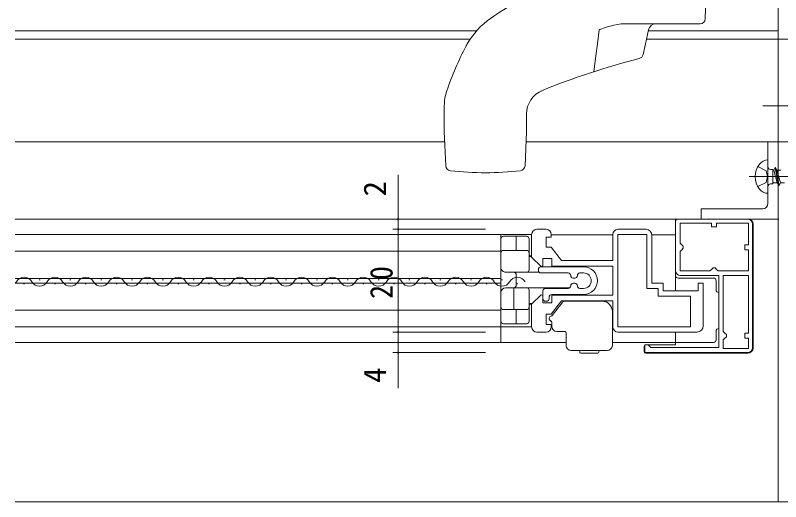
# Model space of a CAD drawing. Units: millimetres, scale not verified. Extents: x -594 to 539, y -420 to 386.
# Drawn here: x 159 to 308, y -238 to -143.3 of the extents above; entities that cross this region are included whole.
import ezdxf
from ezdxf.enums import TextEntityAlignment as Align

# ---------------------------------------------------------------- set-up
doc = ezdxf.new("R2010")
doc.units = ezdxf.units.MM
doc.header["$LTSCALE"] = 2
doc.linetypes.add('CHAIN2', pattern=[12, 9, -1, 1, -1])
doc.linetypes.add('DASHED3', pattern=[4, 3, -1])
for name, color, linetype, lineweight in [('0-3_YKK_11', 7, 'Continuous', 9), ('0-4_YKK_12', 2, 'Continuous', 9), ('0-5_YKK_13', 4, 'Continuous', 9), ('0-6_YKK_D', 6, 'Continuous', 9), ('0-7_YSS_K', 3, 'Continuous', 9)]:
    doc.layers.add(name, color=color, linetype=linetype, lineweight=lineweight)
doc.styles.add('ＭＳ ゴシック', font='')
doc.styles.get('ＭＳ ゴシック').set_extended_font_data('MS Gothic')

msp = doc.modelspace()

# ---------------------------------------------------------------- linework, layer by layer
at = {"layer": '0-3_YKK_11'}
for p, q in [((307.49, -133.865), (307.49, -147.965)), ((308.99, -147.965), (307.49, -147.965)), ((307.49, -147.965), (307.49, -167.965)), ((307.49, -147.965), (332.49, -147.965)), ((305.49, -167.965), (307.49, -167.965)), ((305.49, -179.965), (305.49, -167.965)), ((307.49, -167.965), (310.49, -167.965)), ((307.49, -167.965), (307.49, -181.465)), ((292.49, -180.965), (304.49, -180.965)), ((292.49, -182.965), (292.49, -180.965)), ((307.49, -181.465), (307.49, -182.965)), ((287.49, -182.965), (287.49, -192.965)), ((301.49, -182.965), (287.49, -182.965)), ((307.59, -182.965), (292.59, -182.965)), ((288.39, -183.765), (288.39, -187.665)), ((294.49, -183.765), (288.39, -183.765)), ((294.49, -184.465), (294.49, -183.765)), ((295.49, -184.465), (294.49, -184.465)), ((295.49, -183.765), (295.49, -184.465)), ((301.69, -183.765), (295.49, -183.765)), ((301.69, -187.965), (301.69, -183.765)), ((302.49, -207.965), (302.49, -183.965)), ((259.49, -190.389), (259.49, -185.965)), ((260.49, -184.965), (262.29, -184.965)), ((263.29, -185.965), (263.29, -186.465)), ((275.29, -191.065), (275.29, -185.965)), ((276.29, -184.965), (281.69, -184.965)), ((276.29, -203.965), (276.29, -185.965)), ((276.29, -185.965), (281.89, -185.965)), ((276.29, -203.965), (276.29, -185.965)), ((281.89, -185.965), (281.89, -196.465)), ((282.89, -186.165), (282.89, -195.465)), ((262.29, -186.465), (262.29, -188.465)), ((263.29, -186.465), (262.29, -186.465)), ((288.39, -187.665), (288.69, -187.965)), ((262.29, -188.465), (263.29, -188.465)), ((263.29, -188.465), (265.29, -191.065)), ((288.69, -188.965), (288.39, -189.265)), ((288.69, -187.965), (288.99, -188.265)), ((288.99, -188.665), (288.69, -188.965)), ((288.99, -188.265), (288.99, -188.665)), ((300.99, -187.965), (301.69, -187.965)), ((300.99, -188.965), (300.99, -187.965)), ((301.69, -188.965), (300.99, -188.965)), ((301.69, -193.065), (301.69, -188.965)), ((261.32, -192.219), (259.49, -190.389)), ((261.69, -190.665), (261.69, -192.065)), ((263.39, -190.665), (261.69, -190.665)), ((263.39, -192.165), (263.39, -190.665)), ((288.39, -189.265), (288.39, -193.065)), ((261.69, -192.065), (261.32, -192.219)), ((275.29, -192.165), (263.39, -192.165)), ((265.29, -191.065), (275.29, -191.065)), ((275.29, -197.765), (275.29, -192.165)), ((288.39, -193.065), (294.19, -193.065)), ((294.19, -193.065), (294.49, -192.765)), ((294.49, -192.765), (294.79, -192.465)), ((294.79, -192.465), (295.19, -192.465)), ((295.19, -192.465), (295.49, -192.765)), ((295.49, -192.765), (295.79, -193.065)), ((295.79, -193.065), (301.69, -193.065)), ((295.79, -193.065), (301.69, -193.065)), ((288.49, -193.965), (295.89, -193.965)), ((295.89, -193.965), (295.89, -207.965)), ((296.79, -193.965), (296.79, -204.865)), ((301.69, -193.965), (296.79, -193.965)), ((296.79, -193.965), (296.79, -204.865)), ((301.69, -205.165), (301.69, -193.965)), ((281.89, -196.465), (284.09, -196.465)), ((282.89, -195.465), (285.09, -195.465)), ((284.09, -196.465), (284.09, -197.965)), ((285.09, -195.465), (285.09, -196.965)), ((291.89, -195.465), (292.89, -195.465)), ((291.89, -196.965), (291.89, -195.465)), ((292.89, -195.465), (292.89, -203.765)), ((259.49, -199.541), (261.32, -197.711)), ((261.32, -197.711), (261.69, -197.864)), ((261.69, -197.864), (261.69, -199.265)), ((263.39, -197.765), (275.29, -197.765)), ((263.39, -199.265), (263.39, -197.765)), ((284.09, -197.965), (290.39, -197.965)), ((285.09, -196.965), (291.89, -196.965)), ((290.39, -197.965), (290.39, -203.965)), ((259.49, -203.965), (259.49, -199.541)), ((261.69, -199.265), (263.39, -199.265)), ((265.29, -198.865), (263.29, -201.465)), ((275.29, -198.865), (265.29, -198.865)), ((275.29, -203.965), (275.29, -198.865)), ((262.29, -201.465), (262.29, -203.465)), ((263.29, -201.465), (262.29, -201.465)), ((262.29, -203.465), (263.29, -203.465)), ((263.29, -203.465), (263.29, -203.965)), ((290.39, -203.965), (276.29, -203.965)), ((262.29, -204.965), (260.49, -204.965)), ((291.69, -204.965), (276.29, -204.965)), ((296.79, -204.865), (297.09, -205.165)), ((297.09, -205.165), (297.39, -205.465)), ((297.39, -205.465), (297.39, -205.865)), ((300.99, -205.165), (301.69, -205.165)), ((300.99, -206.165), (300.99, -205.165)), ((297.09, -206.165), (296.79, -206.465)), ((296.79, -206.465), (296.79, -208.165)), ((297.39, -205.865), (297.09, -206.165)), ((301.69, -206.165), (300.99, -206.165)), ((301.69, -208.165), (301.69, -206.165)), ((281.49, -207.465), (281.49, -208.965)), ((282.19, -207.465), (281.49, -207.465)), ((282.49, -207.765), (282.19, -207.465)), ((282.69, -207.965), (282.49, -207.765)), ((295.89, -207.965), (282.69, -207.965)), ((296.79, -208.165), (301.69, -208.165)), ((281.49, -208.965), (301.49, -208.965))]:
    msp.add_line(p, q, dxfattribs=at)
for centre, radius, start, end in [((304.49, -179.965), 1, 270, 0), ((301.49, -183.965), 1, 0, 89.99998), ((260.49, -185.965), 1, 90, 179.99998), ((262.29, -185.965), 1, 0, 89.99998), ((276.29, -185.965), 1, 90, 179.99998), ((281.69, -186.165), 1.2, 0, 89.99998), ((288.49, -192.965), 1, 180, 269.99998), ((260.49, -203.965), 1, 180, 269.99998), ((262.29, -203.965), 1, 270, 359.99998), ((276.29, -203.965), 1, 180, 269.99998), ((291.69, -203.765), 1.2, 270, 359.99998), ((301.49, -207.965), 1, 270, 359.99998)]:
    msp.add_arc(centre, radius, start, end, dxfattribs=at)
at = {"layer": '0-4_YKK_12'}
for p, q in [((158.99, -146.335), (248.775, -146.335)), ((282.216, -146.335), (307.49, -146.335)), ((158.99, -147.965), (247.521, -147.965)), ((281.89, -147.965), (307.79, -147.965)), ((158.99, -167.965), (242.578, -167.965)), ((258.403, -167.965), (307.787, -167.965)), ((287.907, -182.965), (158.99, -182.965)), ((272.519, -182.965), (272.523, -182.965)), ((274.688, -182.965), (276.99, -182.965)), ((259.399, -185.965), (158.99, -185.965)), ((253.49, -185.965), (253.49, -206.965)), ((275.291, -186.065), (263.29, -186.065)), ((287.507, -186.065), (282.867, -186.065)), ((253.49, -189.215), (158.99, -189.215)), ((287.49, -192.965), (287.49, -196.965)), ((253.49, -194.515), (158.99, -194.515)), ((163.605, -194.784), (163.805, -194.784)), ((169.605, -194.784), (169.805, -194.784)), ((175.605, -194.784), (175.805, -194.784)), ((181.605, -194.784), (181.805, -194.784)), ((187.605, -194.784), (187.805, -194.784)), ((193.605, -194.784), (193.805, -194.784)), ((199.605, -194.784), (199.805, -194.784)), ((205.605, -194.784), (205.805, -194.784)), ((211.605, -194.784), (211.805, -194.784)), ((217.605, -194.784), (217.805, -194.784)), ((223.605, -194.784), (223.805, -194.784)), ((229.605, -194.784), (229.805, -194.784)), ((235.605, -194.784), (235.805, -194.784)), ((241.605, -194.784), (241.805, -194.784)), ((247.605, -194.784), (247.805, -194.784)), ((253.605, -194.784), (253.805, -194.784)), ((253.49, -195.415), (158.99, -195.415)), ((160.605, -195.544), (160.805, -195.544)), ((166.605, -195.544), (166.805, -195.544)), ((172.605, -195.544), (172.805, -195.544)), ((178.605, -195.544), (178.805, -195.544)), ((184.605, -195.544), (184.805, -195.544)), ((190.605, -195.544), (190.805, -195.544)), ((196.605, -195.544), (196.805, -195.544)), ((202.605, -195.544), (202.805, -195.544)), ((208.605, -195.544), (208.805, -195.544)), ((214.605, -195.544), (214.805, -195.544)), ((220.605, -195.544), (220.805, -195.544)), ((226.605, -195.544), (226.805, -195.544)), ((232.605, -195.544), (232.805, -195.544)), ((238.605, -195.544), (238.805, -195.544)), ((244.605, -195.544), (244.805, -195.544)), ((250.605, -195.544), (250.805, -195.544)), ((256.605, -195.544), (256.805, -195.544)), ((253.49, -200.715), (158.99, -200.715)), ((259.39, -203.965), (158.99, -203.965)), ((287.49, -205.098), (287.49, -207.465)), ((266.093, -206.965), (158.99, -206.965)), ((275.192, -206.965), (287.49, -206.965))]:
    msp.add_line(p, q, dxfattribs=at)
for centre, start, end in [((160.705, -196.003), 29.20253, 150.79745), ((166.705, -196.003), 29.20253, 150.79745), ((172.705, -196.003), 29.20253, 150.79745), ((178.705, -196.003), 29.20253, 150.79745), ((184.705, -196.003), 29.20253, 150.79745), ((190.705, -196.003), 29.20253, 150.79745), ((196.705, -196.003), 29.20253, 150.79745), ((202.705, -196.003), 29.20253, 150.79745), ((208.705, -196.003), 29.20253, 150.79745), ((214.705, -196.003), 29.20253, 150.79745), ((220.705, -196.003), 29.20253, 150.79745), ((226.705, -196.003), 29.20253, 150.79745), ((232.705, -196.003), 29.20253, 150.79745), ((238.705, -196.003), 29.20253, 150.79745), ((244.705, -196.003), 29.20253, 150.79745), ((250.705, -196.003), 29.20253, 150.79745), ((256.705, -196.003), 29.20253, 150.79745), ((157.705, -194.326), 318.42329, 330.79745), ((163.705, -194.326), 209.20253, 330.79745), ((169.705, -194.326), 209.20253, 330.79745), ((175.705, -194.326), 209.20253, 330.79745), ((181.705, -194.326), 209.20253, 330.79745), ((187.705, -194.326), 209.20253, 330.79745), ((193.705, -194.326), 209.20253, 330.79745), ((199.705, -194.326), 209.20253, 330.79745), ((205.705, -194.326), 209.20253, 330.79745), ((211.705, -194.326), 209.20253, 330.79745), ((217.705, -194.326), 209.20253, 330.79745), ((223.705, -194.326), 209.20253, 330.79745), ((229.705, -194.326), 209.20253, 330.79745), ((235.705, -194.326), 209.20253, 330.79745), ((241.705, -194.326), 209.20253, 330.79745), ((247.705, -194.326), 209.20253, 330.79745), ((253.705, -194.326), 209.20253, 330.79745)]:
    msp.add_arc(centre, 1.718, start, end, dxfattribs=at)
at = {"layer": '0-5_YKK_13'}
for p, q in [((293.454, -139), (293.279, -144)), ((273.173, -145.937), (272.974, -146.013)), ((273.488, -145.823), (273.173, -145.937)), ((273.981, -145.654), (273.488, -145.823)), ((274.743, -145.421), (273.981, -145.654)), ((275.461, -145.236), (274.743, -145.421)), ((276.185, -145.092), (275.461, -145.236)), ((276.906, -144.999), (276.185, -145.092)), ((277.627, -144.965), (276.906, -144.999)), ((292.28, -144.965), (277.627, -144.965)), ((272.657, -146.176), (272.306, -148.865)), ((272.66, -146.166), (272.657, -146.176)), ((272.667, -146.157), (272.66, -146.166)), ((272.693, -146.137), (272.667, -146.157)), ((272.723, -146.12), (272.693, -146.137)), ((272.772, -146.096), (272.723, -146.12)), ((272.85, -146.063), (272.772, -146.096)), ((272.974, -146.013), (272.85, -146.063)), ((282.231, -146.143), (281.632, -148.865)), ((272.306, -148.865), (272.243, -149.353)), ((281.632, -148.865), (281.17, -150.963)), ((272.243, -149.353), (271.863, -152.159)), ((271.863, -152.159), (271.568, -154.301)), ((242.49, -165.965), (242.49, -160.934)), ((258.49, -165.965), (258.49, -162.561)), ((242.781, -172.622), (242.49, -165.965)), ((258.49, -165.965), (258.2, -172.622)), ((305.49, -171.465), (305.49, -177.965)), ((305.49, -176.115), (305.49, -173.315)), ((305.49, -173.315), (305.49, -176.115)), ((305.99, -173.315), (306.426, -173.315)), ((306.426, -173.315), (306.426, -176.115)), ((306.426, -173.475), (306.595, -173.475)), ((306.86, -172.965), (306.595, -173.475)), ((306.595, -173.475), (307.295, -175.955)), ((306.86, -172.965), (307.56, -176.465)), ((306.86, -172.965), (306.96, -172.965)), ((306.96, -172.965), (307.66, -176.465)), ((306.96, -172.965), (307.226, -173.475)), ((307.226, -173.475), (307.995, -173.475)), ((307.226, -173.475), (307.926, -175.955)), ((306.426, -175.601), (306.526, -175.955)), ((305.99, -176.115), (306.442, -176.115)), ((306.442, -176.115), (306.526, -175.955)), ((307.295, -175.955), (306.526, -175.955)), ((307.56, -176.465), (307.295, -175.955)), ((308.695, -175.955), (307.926, -175.955)), ((301.59, -182.965), (287.99, -182.965)), ((287.49, -183.465), (287.49, -196.965)), ((302.59, -208.065), (302.59, -183.965)), ((253.49, -186.832), (253.49, -192.332)), ((253.49, -186.932), (253.49, -192.332)), ((258.49, -186.332), (253.99, -186.332)), ((256.49, -189.082), (256.49, -186.332)), ((258.99, -192.832), (258.99, -186.832)), ((258.49, -189.082), (253.99, -189.082)), ((258.99, -190.232), (259.493, -190.232)), ((260.95, -193.332), (254.49, -193.332)), ((260.79, -192.965), (260.79, -192.765)), ((261.29, -192.265), (269.59, -192.265)), ((266.59, -193.465), (261.29, -193.465)), ((262.023, -192.265), (269.59, -192.265)), ((269.59, -193.465), (268.89, -193.465)), ((256.49, -193.832), (256.49, -195.832)), ((267.89, -194.465), (267.59, -194.465)), ((294.89, -194.465), (287.99, -194.465)), ((295.39, -194.965), (295.39, -196.765)), ((254.49, -196.332), (266.93, -196.332)), ((255.99, -196.332), (255.99, -200.582)), ((262.19, -196.465), (266.59, -196.465)), ((267.59, -195.465), (267.89, -195.465)), ((268.89, -196.465), (269.59, -196.465)), ((253.49, -197.332), (253.49, -202.732)), ((253.49, -197.332), (253.49, -202.832)), ((258.99, -196.832), (258.99, -202.832)), ((261.69, -198.465), (261.69, -196.965)), ((269.59, -197.665), (263.39, -197.665)), ((258.99, -199.432), (259.603, -199.432)), ((262.39, -198.965), (262.19, -198.965)), ((262.89, -198.165), (262.89, -198.465)), ((265.358, -199.328), (263.47, -201.744)), ((273.192, -198.944), (266.146, -198.944)), ((258.49, -200.582), (253.99, -200.582)), ((256.49, -200.582), (256.49, -203.332)), ((256.49, -200.582), (256.49, -203.332)), ((275.192, -202.81), (275.192, -200.944)), ((258.49, -203.332), (253.99, -203.332)), ((263.386, -203.022), (263.392, -203.085)), ((263.392, -203.085), (263.392, -203.844)), ((275.192, -203.959), (275.192, -202.81)), ((275.192, -207.544), (275.192, -203.959)), ((264.392, -204.844), (265.892, -204.844)), ((266.193, -205.144), (266.193, -207.544)), ((287.49, -204.965), (287.49, -207.465)), ((295.39, -206.465), (295.39, -204.765)), ((294.89, -206.965), (287.49, -206.965)), ((267.193, -208.544), (274.192, -208.544)), ((281.39, -208.765), (281.39, -207.765)), ((281.69, -207.465), (287.49, -207.465)), ((268.839, -208.844), (268.839, -208.744)), ((272.546, -208.744), (272.546, -208.844)), ((281.69, -209.065), (301.59, -209.065))]:
    msp.add_line(p, q, dxfattribs=at)
at = {"layer": '0-5_YKK_13', "linetype": 'CHAIN2'}
for p, q in [((304.46, -160.965), (314.241, -160.965)), ((301.804, -174.715), (331.696, -174.715))]:
    msp.add_line(p, q, dxfattribs=at)
at = {"layer": '0-5_YKK_13', "linetype": 'DASHED3'}
for p, q in [((303.498, -172.765), (305.112, -173.57)), ((305.112, -173.57), (305.398, -174.715)), ((305.112, -175.86), (305.398, -174.715)), ((303.498, -176.665), (305.112, -175.86))]:
    msp.add_line(p, q, dxfattribs=at)
at = {"layer": '0-5_YKK_13'}
for points in [[(307.56, -176.465), (307.66, -176.465), (307.926, -175.955)], [(269.039, -209.044), (270.692, -209.044), (272.346, -209.044)]]:
    msp.add_lwpolyline(points, dxfattribs=at)
for centre, radius, start, end in [((288.39, -197.44), 65, 113.98265, 124.58649), ((260.008, -156.276), 15, 124.58649, 150.39049), ((292.28, -143.965), 1, 269.99998, 358), ((283.696, -146.465), 1.5, 90, 167.59258), ((260.008, -156.276), 15, 150.39049, 152.13547), ((299.79, -177.308), 60, 152.13547, 161.27295), ((317.9, -296.965), 150, 104.46039, 112.17894), ((280.194, -150.749), 1, 284.46039, 347.59258), ((251.49, -160.934), 9, 161.27295, 180), ((263.49, -162.561), 5, 112.03923, 180), ((243.78, -172.579), 1, 182.5, 263.41335), ((257.2, -172.579), 1, 276.58664, 357.5), ((306.99, -174.715), 4, 142.75221, 217.24777), ((305.478, -173.565), 2.1, 90, 142.75221), ((250.49, -114.465), 59.5, 263.41335, 276.58664), ((305.99, -172.815), 0.5, 180, 270), ((305.478, -175.865), 2.1, 217.24777, 270), ((305.99, -176.615), 0.5, 90, 180), ((287.99, -183.465), 0.5, 90, 180), ((301.59, -183.965), 1, 0, 90), ((253.99, -186.832), 0.5, 89.99998, 179.99998), ((258.49, -186.832), 0.5, 359.99998, 89.99998), ((253.99, -189.582), 0.5, 89.99998, 179.99998), ((258.49, -189.582), 0.5, 359.99998, 89.99998), ((259.49, -189.732), 0.5, 179.99998, 269.99998), ((254.49, -192.332), 1, 179.99998, 269.99998), ((255.99, -193.832), 0.5, 359.99998, 89.99998), ((258.49, -192.832), 0.5, 269.99998, 359.99998), ((261.29, -192.765), 0.5, 90, 180), ((261.29, -192.965), 0.5, 180, 270), ((266.59, -193.965), 0.5, 0, 90), ((268.89, -193.965), 0.5, 90, 180), ((269.59, -194.965), 2.7, 0, 90), ((269.59, -194.965), 1.5, 0, 90), ((267.59, -193.965), 0.5, 180, 270), ((267.89, -193.965), 0.5, 270, 0), ((269.59, -194.965), 1.5, 270, 0), ((269.59, -194.965), 2.7, 270, 0), ((287.99, -193.965), 0.5, 180, 270), ((294.89, -194.965), 0.5, 0, 90), ((254.49, -197.332), 1, 89.99998, 179.99998), ((255.99, -195.832), 0.5, 269.99998, 359.99998), ((258.49, -196.832), 0.5, 359.99998, 89.99998), ((262.19, -196.965), 0.5, 90, 180), ((266.59, -195.965), 0.5, 270, 0), ((267.59, -195.965), 0.5, 90, 180), ((267.89, -195.965), 0.5, 0, 90), ((268.89, -195.965), 0.5, 180, 270), ((263.39, -198.165), 0.5, 90, 180), ((295.89, -196.765), 0.5, 180, 270), ((259.49, -199.932), 0.5, 89.99998, 179.99998), ((262.19, -198.465), 0.5, 180, 270), ((262.39, -198.465), 0.5, 270, 0), ((266.146, -199.944), 1, 90, 141.99998), ((273.192, -200.944), 2, 0, 90), ((253.99, -200.082), 0.5, 179.99998, 269.99998), ((258.49, -200.082), 0.5, 269.99998, 359.99998), ((263.392, -202.344), 0.5, 101.44554, 247.97568), ((263.234, -201.56), 0.3, 281.44554, 322), ((253.99, -202.832), 0.5, 179.99998, 269.99998), ((258.49, -202.832), 0.5, 269.99998, 359.99998), ((263.093, -203.085), 0.3, 12.23344, 67.97568), ((264.392, -203.844), 1, 180, 270), ((265.892, -205.144), 0.3, 65.66022, 90), ((265.892, -205.144), 0.3, 0, 65.66022), ((295.89, -204.765), 0.5, 90, 180), ((294.89, -206.465), 0.5, 270, 0), ((267.193, -207.544), 1, 180, 270), ((268.639, -208.744), 0.2, 0, 90), ((272.746, -208.744), 0.2, 90, 180), ((274.192, -207.544), 1, 270, 0), ((281.69, -207.765), 0.3, 90, 180), ((301.59, -208.065), 1, 270, 0), ((269.039, -208.844), 0.2, 180, 270), ((272.346, -208.844), 0.2, 270, 0), ((281.69, -208.765), 0.3, 180, 270)]:
    msp.add_arc(centre, radius, start, end, dxfattribs=at)
at = {"layer": '0-6_YKK_D'}
for p, q in [((250.49, -182.965), (232.49, -182.965)), ((250.49, -184.965), (232.49, -184.965)), ((250.49, -184.965), (232.49, -184.965)), ((233.49, -184.965), (233.49, -204.965)), ((233.49, -184.965), (233.49, -186.665)), ((250.49, -204.965), (232.49, -204.965)), ((250.49, -204.965), (232.49, -204.965)), ((233.49, -204.965), (233.49, -208.965)), ((250.49, -208.965), (232.49, -208.965)), ((233.49, -208.965), (233.49, -215.865))]:
    msp.add_line(p, q, dxfattribs=at)
msp.add_lwpolyline([(233.49, -184.965), (233.49, -182.965), (233.49, -174.365)], dxfattribs=at)
for centre, start, end in [((233.49, -182.965), 90, 270), ((233.49, -182.965), 270, 90), ((233.49, -184.965), 90, 270), ((233.49, -184.965), 90, 270), ((233.49, -184.965), 270, 90), ((233.49, -184.965), 270, 90), ((233.49, -204.965), 90, 270), ((233.49, -204.965), 90, 270), ((233.49, -204.965), 270, 90), ((233.49, -204.965), 270, 90), ((233.49, -208.965), 90, 270), ((233.49, -208.965), 270, 90)]:
    msp.add_arc(centre, 0.106, start, end, dxfattribs=at)
at = {"layer": '0-7_YSS_K'}
for p, q in [((307.49, -167.965), (310.49, -167.965)), ((307.49, -167.965), (307.49, -237.965)), ((307.49, -237.965), (158.99, -237.965)), ((307.49, -237.965), (332.49, -237.965))]:
    msp.add_line(p, q, dxfattribs=at)

# ---------------------------------------------------------------- texts
at = {"layer": '0-6_YKK_D', "color": 7, "style": 'ＭＳ ゴシック'}
for s, p in [('2', (232.49, -178.565)), ('4', (232.49, -214.865))]:
    msp.add_text(s, height=4.399, rotation=90, dxfattribs=at).set_placement(p, align=Align.BOTTOM_LEFT)
at = {"layer": '0-6_YKK_D', "color": 7, "insert": (232.49, -198.485), "char_height": 4.399, "attachment_point": 7, "rotation": 90, "style": 'ＭＳ ゴシック'}
msp.add_mtext('\\T1.36;\\W0.9;20', dxfattribs=at)

doc.saveas('drawing.dxf')
